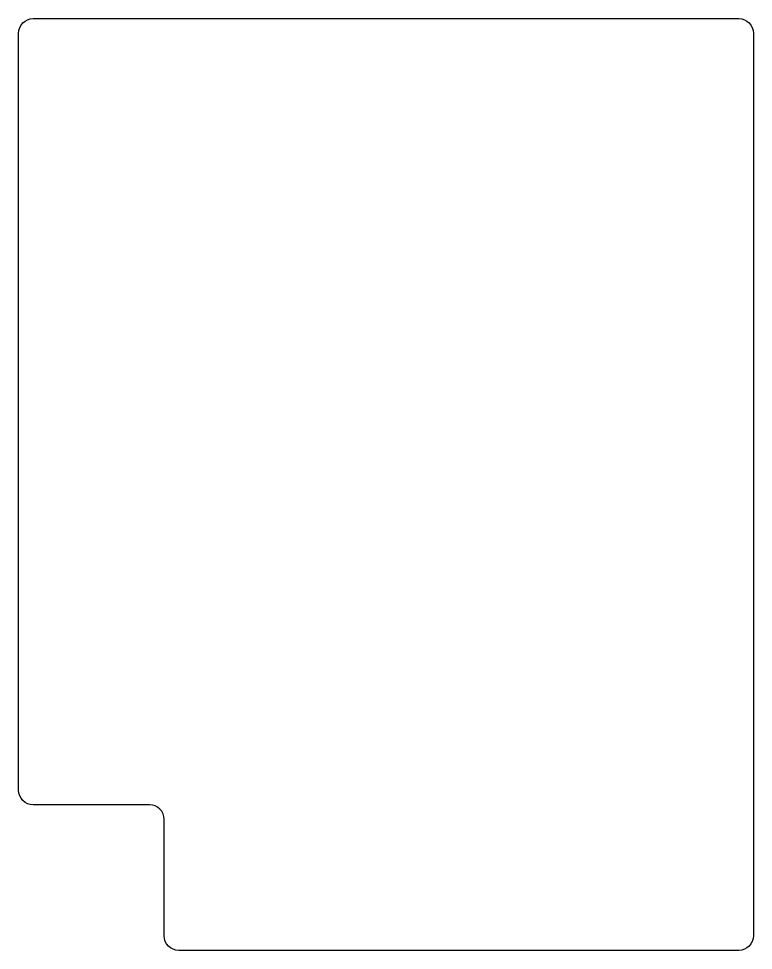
# Model space of a CAD drawing. Header units: inches. Extents: x 0 to 6.31, y 0 to 8.
import ezdxf

# ---------------------------------------------------------------- set-up
doc = ezdxf.new("R2010")
doc.units = ezdxf.units.IN
doc.layers.get('0').update_dxf_attribs({"linetype": 'CONTINUOUS'})

msp = doc.modelspace()

# ---------------------------------------------------------------- linework, layer by layer
msp.add_lwpolyline([(6.1875, 0), (1.375, 0, -0.414214), (1.25, 0.125), (1.25, 1.125, 0.414214), (1.125, 1.25), (0.125, 1.25, -0.414214), (0, 1.375), (0, 7.875, -0.414214), (0.125, 8), (6.1875, 8, -0.414214), (6.3125, 7.875), (6.3125, 0.125, -0.414214)], format="xyb", close=True)

doc.saveas('drawing.dxf')
